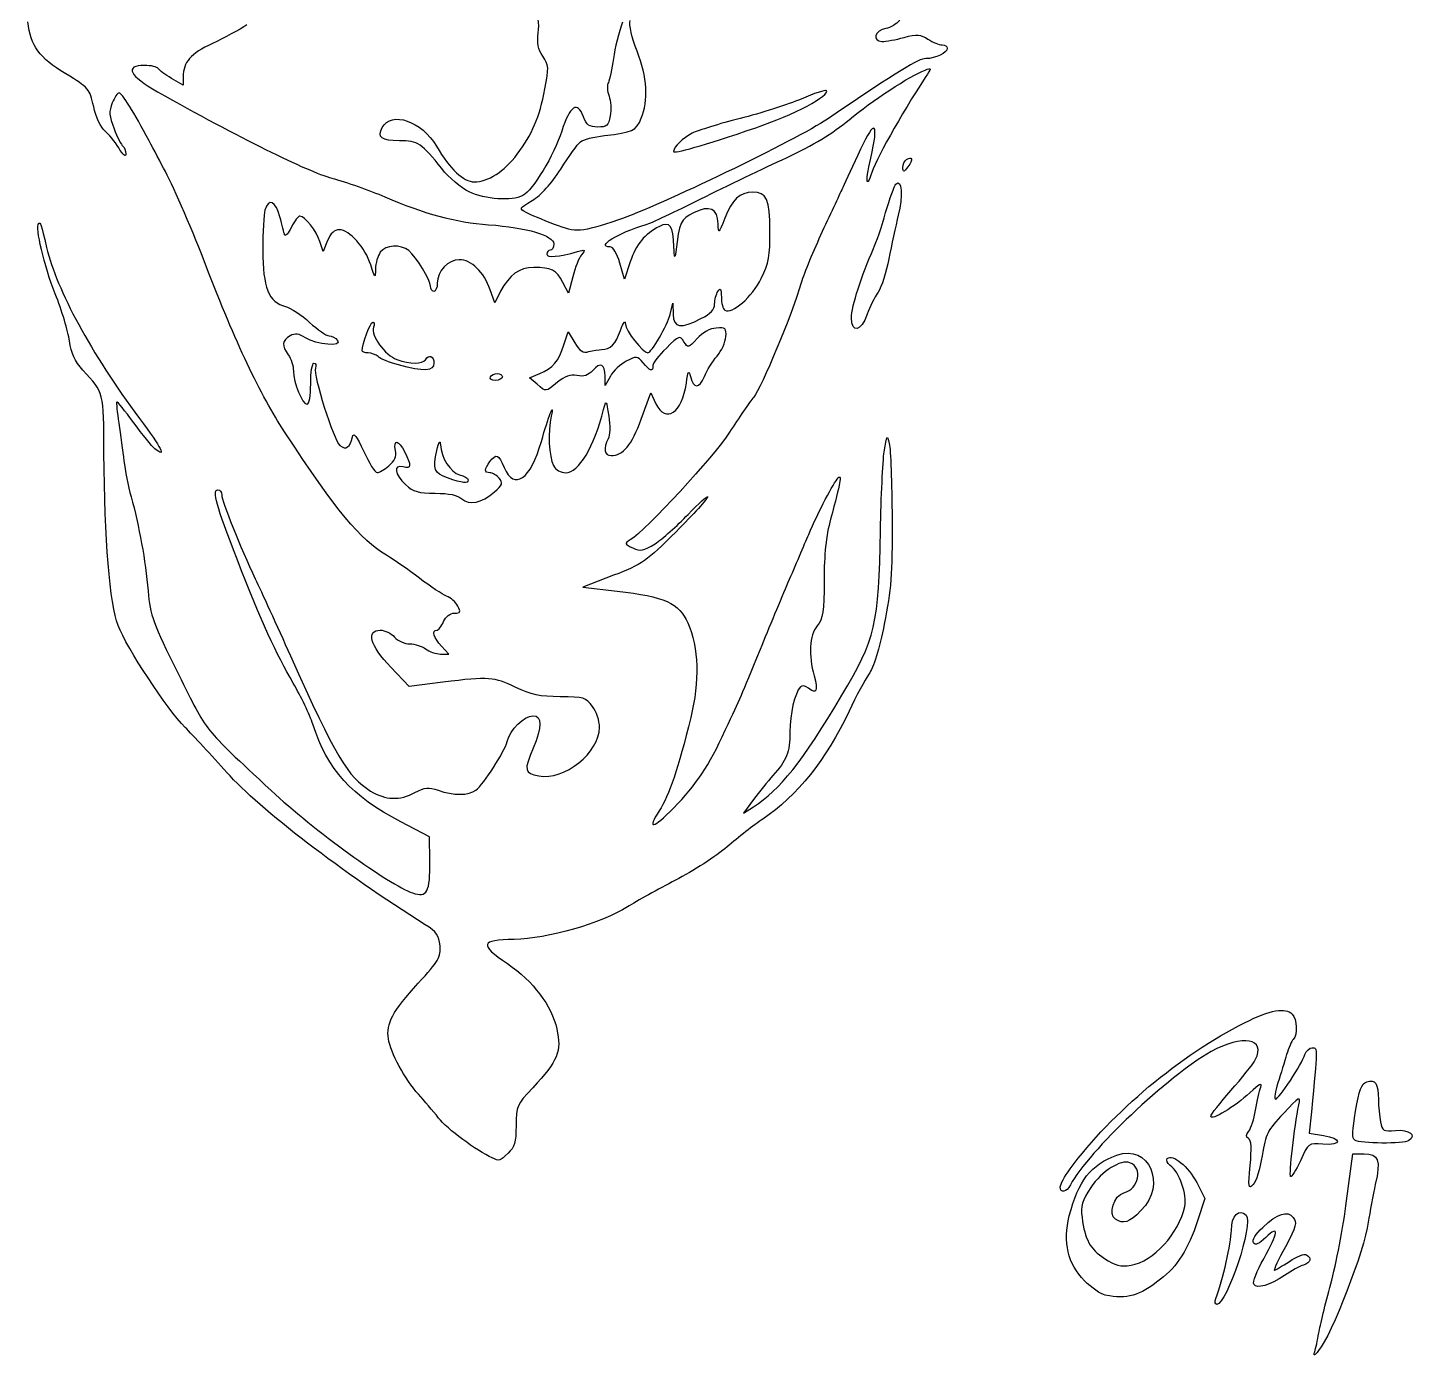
# Model space of a CAD drawing. Extents: x 9 to 140, y 12 to 218.
# Drawn here: x 32.5 to 139.9, y 12.1 to 114.8 of the extents above; entities that cross this region are included whole.
import ezdxf

# ---------------------------------------------------------------- set-up
doc = ezdxf.new("R2010")
doc.units = 0
doc.layers.get('0').update_dxf_attribs({"linetype": 'CONTINUOUS'})

msp = doc.modelspace()

# ---------------------------------------------------------------- linework, layer by layer
at = {"color": 7}
for points in [[(44.504935, 111.050734), (44.504935, 110.39597), (43.611123, 110.923335)], [(55.664716, 98.387302), (55.31707, 97.548009), (55.069774, 98.321156)], [(79.067189, 96.748902), (78.620998, 95.405554), (78.256791, 96.654612)], [(74.621356, 95.597247), (74.294952, 94.331806), (73.862594, 95.15964)], [(69.046696, 94.467302), (68.585868, 93.576156), (68.23615, 94.593418)], [(82.147481, 92.674339), (82.352346, 93.538048), (82.379428, 92.678152)], [(73.934669, 90.320405), (74.26098, 91.336098), (74.774705, 90.491342)], [(71.861312, 87.287267), (71.28931, 87.78336), (72.066282, 88.105194)], [(77.52901, 87.912326), (77.136022, 87.188048), (77.125438, 87.900036)], [(79.914279, 84.577111), (80.654467, 86.606576), (81.04932, 85.772837)], [(77.776292, 72.511415), (75.395042, 71.593104), (78.040876, 71.289516)], [(64.394805, 66.426678), (65.03624, 66.418264), (64.460951, 67.030629)], [(64.587411, 64.248715), (61.981853, 63.926133), (60.552515, 65.41352)], [(88.598751, 55.175571), (87.830459, 54.119338), (88.592589, 54.608981)], [(63.575549, 50.45116), (63.558166, 52.298521), (61.334563, 53.457782)], [(131.722744, 31.038162), (131.559049, 29.392438), (132.647357, 29.218411)], [(134.441634, 24.151077), (134.91473, 27.789098), (135.78871, 27.789098)], [(122.855117, 25.563176), (123.483947, 24.326916), (122.921469, 22.61349)]]:
    msp.add_lwpolyline(points, dxfattribs=at)
for points in [[(88.781819, 107.112506)], [(100.141995, 104.039628)], [(73.204721, 99.64188)], [(96.164831, 92.428822)], [(61.139448, 88.780549)], [(68.25129, 87.849514)], [(64.943998, 80.043845)], [(135.070702, 28.839948)], [(68.383581, 27.476966)], [(112.304415, 25.235858)], [(127.268023, 17.711227)], [(115.788967, 16.866097)], [(124.331894, 16.610452)], [(131.97876, 12.490622)]]:
    msp.add_lwpolyline(points, close=True, dxfattribs=at)
for points in [[(71.953853, 114.453953), (72.052312, 115.154792), (71.954382, 115.88523), (71.671204, 116.563069)], [(35.427666, 111.280062), (33.354851, 112.538449), (32.714438, 113.413897), (32.491847, 115.293349)], [(49.429633, 115.064731), (48.867481, 114.692964), (47.668326, 114.043161), (46.764842, 113.620717)], [(78.471702, 115.267856), (78.179898, 114.52157), (77.861001, 113.256126), (77.763042, 112.455762)], [(79.594572, 113.024134), (79.179555, 114.081946), (78.961509, 115.044408), (79.053616, 115.411935)], [(99.901235, 115.427593), (99.665224, 115.124976), (99.175684, 114.838533), (98.813369, 114.791053)], [(72.307823, 112.634249), (71.931033, 113.192462), (71.841379, 113.653361), (71.953853, 114.453953)], [(98.813369, 114.791053), (97.984966, 114.682492), (97.72563, 113.778684), (98.522883, 113.778684)], [(98.522883, 113.778684), (98.822507, 113.778684), (99.59322, 113.919251), (100.235581, 114.091056)], [(100.235581, 114.091056), (101.235386, 114.358462), (101.501199, 114.33942), (102.082153, 113.958764)], [(102.082153, 113.958764), (102.455406, 113.714199), (102.943581, 113.5141), (103.166982, 113.5141)], [(46.764842, 113.620717), (45.071305, 112.828869), (44.504935, 112.184789), (44.504935, 111.050734)], [(79.91711, 107.842553), (80.48715, 109.206853), (80.373048, 111.039934), (79.594572, 113.024134)], [(103.573165, 113.258825), (103.573165, 112.894938), (102.662204, 112.455767), (101.907403, 112.455767)], [(103.166982, 113.5141), (103.390382, 113.5141), (103.573165, 113.399226), (103.573165, 113.258825)], [(41.512757, 111.926598), (39.938214, 111.926598), (40.335846, 111.123812), (42.52056, 109.891925)], [(42.570247, 111.688647), (42.489363, 111.819521), (42.013492, 111.926598), (41.512757, 111.926598)], [(72.470439, 110.120708), (72.785642, 111.748417), (72.772908, 111.945227), (72.307823, 112.634249)], [(77.763042, 112.455762), (77.665083, 111.655397), (77.491042, 110.828225), (77.376287, 110.617603)], [(101.907403, 112.455767), (101.346974, 112.455767), (99.908947, 111.571516), (94.312748, 107.785773)], [(101.852656, 111.569468), (102.378423, 111.767832), (102.378489, 111.764882), (101.8657, 110.987824)], [(37.585335, 108.740242), (37.275193, 110.117313), (37.203036, 110.202252), (35.427666, 111.280062)], [(43.611123, 110.923335), (43.119524, 111.213384), (42.65113, 111.557774), (42.570247, 111.688647)], [(95.976657, 107.721366), (97.694435, 109.163676), (100.709436, 111.138152), (101.852656, 111.569468)], [(101.8657, 110.987824), (100.012561, 108.179682), (97.930928, 104.436029), (97.671951, 103.445702)], [(39.550956, 109.809931), (39.436918, 109.809931), (39.198053, 109.458519), (39.020147, 109.029013)], [(41.869678, 106.105764), (40.70377, 108.302235), (39.759988, 109.809931), (39.550956, 109.809931)], [(42.52056, 109.891925), (48.702423, 106.406188), (54.133234, 103.7155), (55.989085, 103.218964)], [(70.3316, 105.068251), (71.492031, 106.600588), (72.038967, 107.892585), (72.470439, 110.120708)], [(77.376287, 110.617603), (77.261529, 110.406979), (77.282717, 109.931967), (77.42337, 109.562022)], [(77.42337, 109.562022), (77.564025, 109.192076), (77.606279, 108.501201), (77.51727, 108.026745)], [(88.781819, 107.112506), (91.697119, 108.097981), (94.584205, 109.626667), (94.219281, 109.991591)], [(94.219281, 109.991591), (94.154432, 110.056441), (93.279516, 109.759769), (92.275025, 109.332318)], [(38.439744, 106.883494), (38.138891, 107.127111), (37.766273, 107.936863), (37.585335, 108.740242)], [(39.020147, 109.029013), (38.750317, 108.377585), (38.773436, 108.04711), (39.159585, 107.036)], [(75.443445, 107.965518), (74.973886, 109.20952), (74.407662, 108.832999), (73.771276, 106.853572)], [(92.275025, 109.332318), (91.270532, 108.904868), (89.1452, 108.225825), (87.552064, 107.823336)], [(59.896301, 107.125579), (60.597566, 108.435907), (62.948709, 107.628513), (64.08705, 105.686453)], [(76.550692, 107.164095), (75.89779, 107.164095), (75.688873, 107.31531), (75.443445, 107.965518)], [(77.51727, 108.026745), (77.376708, 107.277487), (77.249655, 107.164095), (76.550692, 107.164095)], [(77.078274, 106.508971), (79.281663, 106.759042), (79.509014, 106.865843), (79.91711, 107.842553)], [(94.312748, 107.785773), (91.956448, 106.191772), (81.198863, 100.998933), (78.154689, 99.986047)], [(87.552064, 107.823336), (85.958931, 107.420847), (84.298269, 106.910971), (83.861706, 106.690282)], [(91.131514, 104.795772), (93.166126, 105.738523), (94.764749, 106.703805), (95.976657, 107.721366)], [(97.654197, 104.754458), (98.304371, 107.568796), (97.978756, 107.853038), (96.863937, 105.444306)], [(39.522233, 105.55101), (39.220309, 106.046259), (38.733188, 106.645879), (38.439744, 106.883494)], [(39.159585, 107.036), (39.414183, 106.369345), (39.723891, 105.761232), (39.847827, 105.684635)], [(61.226134, 106.105764), (59.823144, 106.105764), (59.488044, 106.362743), (59.896301, 107.125579)], [(73.771276, 106.853572), (73.166092, 104.971202), (71.542169, 102.288446), (70.751906, 101.865512)], [(75.208006, 106.024278), (75.416182, 106.197741), (76.257804, 106.415853), (77.078274, 106.508971)], [(82.414912, 105.283262), (82.403852, 105.071526), (84.670754, 105.72282), (88.781819, 107.112506)], [(83.861706, 106.690282), (83.118045, 106.314348), (82.43403, 105.649138), (82.414912, 105.283262)], [(40.072175, 105.097961), (40.071646, 104.822535), (39.860172, 104.996684), (39.522233, 105.55101)], [(39.847827, 105.684635), (39.971763, 105.608038), (40.07272, 105.344034), (40.072175, 105.097961)], [(43.132833, 103.724514), (42.785694, 104.379358), (42.217274, 105.45092), (41.869678, 106.105764)], [(64.497945, 103.947857), (62.967195, 105.892198), (62.643385, 106.105764), (61.226134, 106.105764)], [(64.08705, 105.686453), (65.138596, 103.892472), (66.157898, 102.930764), (67.007769, 102.930764)], [(73.688363, 103.917168), (74.315992, 104.902616), (74.999831, 105.850814), (75.208006, 106.024278)], [(96.863937, 105.444306), (96.325132, 104.280139), (95.719085, 102.970452), (95.517166, 102.533889)], [(67.007769, 102.930764), (68.089378, 102.930764), (69.304805, 103.71238), (70.3316, 105.068251)], [(84.523165, 101.607617), (86.487696, 102.587269), (89.461454, 104.021938), (91.131514, 104.795772)], [(97.38645, 102.943869), (97.319192, 103.011129), (97.439678, 103.825895), (97.654197, 104.754458)], [(100.141995, 104.039628), (100.137365, 104.285701), (100.260565, 104.565513), (100.415767, 104.661436)], [(100.415767, 104.661436), (100.882117, 104.949654), (100.9475, 104.645825), (100.536137, 104.102075)], [(46.319117, 96.324158), (45.293256, 99.009774), (43.827496, 102.414099), (43.132833, 103.724514)], [(55.989085, 103.218964), (57.102997, 102.920935), (58.948466, 102.269237), (60.090127, 101.770746)], [(66.612336, 102.161919), (65.982826, 102.466661), (65.03135, 103.270333), (64.497945, 103.947857)], [(71.491893, 101.496125), (72.166046, 101.898143), (72.959394, 102.772604), (73.688363, 103.917168)], [(97.671951, 103.445702), (97.582183, 103.102436), (97.453709, 102.876612), (97.38645, 102.943869)], [(99.602806, 102.75896), (100.045586, 103.225462), (100.152076, 101.823742), (99.785398, 100.35549)], [(100.536137, 104.102075), (100.197478, 103.654434), (100.149385, 103.646814), (100.141995, 104.039628)], [(70.751906, 101.865512), (69.925673, 101.423324), (67.82776, 101.573542), (66.612336, 102.161919)], [(88.525678, 102.128593), (87.524743, 102.116475), (86.941425, 101.570314), (86.371671, 100.111788)], [(89.867383, 99.119005), (89.8491, 101.596373), (89.605996, 102.141668), (88.525678, 102.128593)], [(95.517166, 102.533889), (95.315246, 102.097327), (94.593302, 100.549514), (93.912846, 99.094306)], [(98.810048, 100.549514), (99.128569, 101.64092), (99.48531, 102.635172), (99.602806, 102.75896)], [(51.983468, 100.218785), (51.670469, 101.436506), (51.079964, 101.705833), (50.823262, 100.747952)], [(60.090127, 101.770746), (63.086284, 100.462514), (65.554961, 99.798979), (68.118998, 99.612733)], [(71.015151, 100.557147), (70.452819, 100.8581), (70.466215, 100.884485), (71.491893, 101.496125)], [(80.289831, 99.628518), (80.653633, 99.73737), (82.558633, 100.627966), (84.523165, 101.607617)], [(85.858469, 99.676463), (85.840927, 100.876037), (85.196505, 101.162974), (83.949127, 100.526609)], [(50.823262, 100.747952), (50.735516, 100.42053), (50.662544, 99.021545), (50.661099, 97.639098)], [(52.347892, 98.829723), (52.306426, 98.975243), (52.142438, 99.600322), (51.983468, 100.218785)], [(53.52759, 100.284931), (53.41117, 100.284931), (53.115078, 99.897978), (52.8696, 99.425035)], [(55.069774, 98.321156), (54.814126, 99.120418), (53.899615, 100.284931), (53.52759, 100.284931)], [(73.204721, 99.641877), (72.318684, 99.974966), (71.333379, 100.386838), (71.015151, 100.557147)], [(78.154689, 99.986047), (75.195176, 99.001331), (74.953347, 98.984517), (73.204721, 99.64188)], [(82.442103, 97.903673), (82.382093, 99.538851), (82.123068, 99.902579), (81.315679, 99.485426)], [(83.949127, 100.526609), (82.942131, 100.012878), (82.866008, 99.844712), (82.582165, 97.506798)], [(86.371671, 100.111788), (85.894368, 98.889931), (85.870264, 98.869484), (85.858469, 99.676463)], [(97.871642, 97.771389), (98.069244, 98.207952), (98.491524, 99.458108), (98.810048, 100.549514)], [(99.785398, 100.35549), (99.575826, 99.516319), (99.249005, 97.996285), (99.059132, 96.977639)], [(34.614932, 94.267898), (33.761024, 96.418212), (33.047154, 99.432531), (33.325819, 99.711195)], [(33.325819, 99.711195), (33.457618, 99.842995), (33.510172, 99.685689), (33.945962, 97.854958)], [(52.8696, 99.425035), (52.624125, 98.952092), (52.389355, 98.684202), (52.347892, 98.829723)], [(56.576436, 99.226598), (56.192338, 99.226598), (55.901442, 98.95881), (55.664716, 98.387302)], [(59.003584, 96.50616), (58.584161, 97.84829), (57.354446, 99.226598), (56.576436, 99.226598)], [(68.118998, 99.612733), (71.0892, 99.396984), (73.146081, 98.791146), (73.146081, 98.132045)], [(77.5037, 97.903681), (76.359507, 97.903681), (78.075346, 98.965922), (80.289831, 99.628518)], [(81.315679, 99.485426), (80.16254, 98.889637), (79.51746, 98.104542), (79.067189, 96.748902)], [(89.195119, 95.463553), (89.780787, 96.650577), (89.881562, 97.198537), (89.867383, 99.119005)], [(93.912846, 99.094306), (93.232391, 97.639098), (92.500302, 95.85316), (92.285981, 95.125556)], [(33.945962, 97.854958), (34.73255, 94.550553), (37.377624, 89.68399), (41.126778, 84.643267)], [(61.936461, 97.609909), (61.321802, 98.120028), (60.153415, 98.055904), (59.739112, 97.489309)], [(73.146081, 98.132045), (73.146081, 97.860924), (73.027019, 97.639098), (72.881498, 97.639098)], [(78.256791, 96.654612), (78.035973, 97.411876), (77.739454, 97.903681), (77.5037, 97.903681)], [(82.582165, 97.506798), (82.514758, 96.95158), (82.472668, 97.070847), (82.442103, 97.903673)], [(96.164831, 92.428822), (96.164831, 93.261839), (96.967008, 95.772772), (97.871642, 97.771389)], [(50.661099, 97.639098), (50.658109, 94.764863), (51.121241, 93.612113), (52.408865, 93.288937)], [(59.739112, 97.489309), (59.54586, 97.225025), (59.379784, 96.644595), (59.370047, 96.199465)], [(63.621081, 94.86623), (63.621081, 95.350036), (62.542177, 97.107208), (61.936461, 97.609909)], [(65.846941, 96.911493), (64.979762, 96.911493), (64.150248, 96.024017), (64.150248, 95.096245)], [(68.23615, 94.593418), (67.772801, 95.941208), (66.772742, 96.911493), (65.846941, 96.911493)], [(72.881498, 97.639098), (72.735977, 97.639098), (72.616915, 97.504456), (72.616915, 97.339896)], [(72.616915, 97.339896), (72.616915, 97.043962), (73.517734, 97.120564), (74.998165, 97.54239)], [(75.303692, 97.296774), (75.10793, 97.058025), (74.800878, 96.293239), (74.621356, 95.597247)], [(74.998165, 97.54239), (75.587881, 97.710421), (75.62102, 97.683783), (75.303692, 97.296774)], [(99.059132, 96.977639), (98.869259, 95.958993), (98.493093, 94.803259), (98.223213, 94.409339)], [(52.333771, 83.616181), (50.474883, 86.439539), (48.505245, 90.601062), (46.319117, 96.324158)], [(59.370047, 96.199465), (59.353405, 95.43855), (59.331487, 95.456894), (59.003584, 96.50616)], [(71.603087, 96.307378), (70.484608, 96.297245), (69.701503, 95.733558), (69.046696, 94.467302)], [(73.862594, 95.15964), (73.365341, 96.111727), (72.956013, 96.31965), (71.603087, 96.307378)], [(63.885665, 94.464098), (63.740144, 94.464098), (63.621081, 94.645057), (63.621081, 94.86623)], [(64.150248, 95.096245), (64.150248, 94.748564), (64.031185, 94.464098), (63.885665, 94.464098)], [(85.846094, 94.46409), (86.041254, 94.766077), (86.103545, 94.659111), (86.106627, 94.016684)], [(86.389448, 93.000113), (86.924269, 92.669577), (88.498614, 94.051885), (89.195119, 95.463553)], [(92.285981, 95.125556), (91.568799, 92.690773), (89.201215, 86.996048), (88.614396, 86.294328)], [(35.717475, 90.627639), (35.617208, 91.355243), (35.121064, 92.993361), (34.614932, 94.267898)], [(84.533719, 92.352799), (85.277772, 92.732389), (85.582686, 93.058356), (85.585562, 93.477278)], [(85.585562, 93.477278), (85.587679, 93.801745), (85.705029, 94.245808), (85.846094, 94.46409)], [(86.106627, 94.016684), (86.108744, 93.55233), (86.236125, 93.094874), (86.389448, 93.000113)], [(98.223213, 94.409339), (97.95333, 94.01542), (97.576301, 93.241514), (97.38537, 92.689548)], [(52.408865, 93.288937), (52.818276, 93.186184), (53.660381, 92.634652), (54.280213, 92.063313)], [(80.420684, 89.70159), (80.698851, 89.70159), (81.955508, 91.864974), (82.147481, 92.674339)], [(82.379428, 92.678152), (82.412306, 91.634305), (82.96248, 91.551215), (84.533719, 92.352799)], [(97.38537, 92.689548), (96.918224, 91.339059), (96.164831, 91.178123), (96.164831, 92.428822)], [(54.280213, 92.063313), (54.900042, 91.491972), (55.573851, 91.024514), (55.777564, 91.024514)], [(58.329415, 89.869338), (58.329415, 90.360735), (58.973074, 92.082848), (59.15674, 92.082848)], [(59.221423, 91.692688), (58.984428, 91.075092), (60.110412, 89.513561), (61.021846, 89.195833)], [(59.15674, 92.082848), (59.27466, 92.082848), (59.303767, 91.907275), (59.221423, 91.692688)], [(76.850261, 89.966612), (77.535114, 89.979841), (77.93141, 90.381582), (78.311388, 91.447832)], [(78.311388, 91.447832), (78.545452, 92.104633), (78.683339, 92.277589), (78.690732, 91.923642)], [(78.690732, 91.923642), (78.700733, 91.44513), (80.058136, 89.70159), (80.420684, 89.70159)], [(85.713792, 91.629939), (85.222919, 91.595292), (84.657285, 91.282237), (84.231432, 90.809514)], [(86.456335, 90.948161), (86.502536, 91.613826), (86.429929, 91.680488), (85.713792, 91.629939)], [(36.743979, 88.378681), (36.132881, 89.049021), (35.849441, 89.670012), (35.717475, 90.627639)], [(52.770468, 91.023072), (52.144591, 90.688112), (52.103703, 90.252807), (52.632459, 89.55373)], [(53.963898, 90.86782), (53.454205, 91.201785), (53.172799, 91.238393), (52.770468, 91.023072)], [(56.436461, 90.676883), (56.869438, 90.155181), (54.808649, 90.31432), (53.963898, 90.86782)], [(55.777564, 91.024514), (55.98128, 91.024514), (56.277783, 90.868082), (56.436461, 90.676883)], [(72.066282, 88.105194), (73.071416, 88.521532), (73.532302, 89.067973), (73.934669, 90.320405)], [(74.774705, 90.491342), (75.177073, 89.829704), (75.414696, 89.680441), (75.870909, 89.802766)], [(83.217023, 90.566804), (82.904928, 91.066549), (82.847625, 91.04593), (81.855109, 90.076763)], [(84.231432, 90.809514), (83.564312, 90.068964), (83.53266, 90.061389), (83.217023, 90.566804)], [(85.77539, 89.461959), (86.121745, 89.873579), (86.42817, 90.542369), (86.456335, 90.948161)], [(52.632459, 89.55373), (52.84611, 89.271255), (53.024704, 88.708894), (53.029334, 88.304037)], [(58.805665, 89.701598), (58.543727, 89.701598), (58.329415, 89.777081), (58.329415, 89.869338)], [(59.565178, 89.418335), (59.409383, 89.574129), (59.067602, 89.701598), (58.805665, 89.701598)], [(61.139448, 88.780535), (60.429394, 88.975531), (59.720972, 89.26254), (59.565178, 89.418335)], [(61.021846, 89.195833), (62.05393, 88.836048), (63.010031, 88.825888), (63.224206, 89.172444)], [(63.224206, 89.172444), (63.500728, 89.619865), (63.885665, 89.465888), (63.885665, 88.907861)], [(75.870909, 89.802766), (76.191271, 89.888666), (76.63198, 89.962397), (76.850261, 89.966612)], [(80.051868, 88.940672), (79.615985, 89.478964), (79.561462, 89.484404), (78.759394, 89.069638)], [(81.855109, 90.076763), (81.285249, 89.52031), (80.819001, 88.910599), (80.819001, 88.721851)], [(84.79818, 87.874687), (84.989292, 88.336067), (85.429034, 89.050339), (85.77539, 89.461959)], [(38.379675, 81.92113), (38.351394, 86.78431), (38.410629, 86.55045), (36.743979, 88.378681)], [(53.029334, 88.304037), (53.039918, 87.377484), (53.713623, 85.732848), (54.08258, 85.732848)], [(54.360665, 87.320348), (54.360665, 88.193473), (54.475991, 88.907848), (54.616945, 88.907848)], [(54.730322, 88.535449), (54.530302, 88.014207), (56.12828, 82.957326), (56.62267, 82.547018)], [(54.616945, 88.907848), (54.757897, 88.907848), (54.808916, 88.740268), (54.730322, 88.535449)], [(63.885665, 88.907861), (63.885665, 88.274689), (63.112068, 88.238827), (61.139448, 88.780549)], [(68.25129, 87.849514), (68.341227, 87.995035), (68.586379, 88.114098), (68.796072, 88.114098)], [(68.796072, 88.114098), (69.005765, 88.114098), (69.177331, 87.995035), (69.177331, 87.849514)], [(76.164099, 88.351373), (75.809393, 87.95943), (75.469544, 87.847837), (74.948161, 87.952114)], [(77.125438, 87.900036), (77.111283, 88.850608), (76.763618, 89.013837), (76.164099, 88.351373)], [(78.759394, 89.069638), (78.298826, 88.83147), (77.745153, 88.31068), (77.52901, 87.912326)], [(80.819001, 88.721851), (80.819001, 88.227633), (80.572261, 88.298012), (80.051868, 88.940672)], [(83.405234, 87.376413), (83.534739, 88.310281), (83.590318, 88.397437), (83.719437, 87.86913)], [(54.08258, 85.732848), (54.246071, 85.732848), (54.360665, 86.387022), (54.360665, 87.320348)], [(68.632549, 87.584931), (68.332919, 87.584931), (68.161352, 87.703993), (68.25129, 87.849514)], [(69.177331, 87.849514), (69.177331, 87.703993), (68.932179, 87.584931), (68.632549, 87.584931)], [(73.44868, 87.444006), (72.519556, 86.662202), (72.575634, 86.667737), (71.861312, 87.287267)], [(74.948161, 87.952114), (74.421579, 88.057429), (74.013261, 87.919071), (73.44868, 87.444006)], [(81.04932, 85.772837), (81.794249, 84.199902), (83.086731, 85.079644), (83.405234, 87.376413)], [(83.719437, 87.86913), (83.951143, 86.921083), (84.40415, 86.92342), (84.79818, 87.874687)], [(40.679661, 84.311739), (40.002142, 85.234473), (39.412865, 85.954494), (39.370159, 85.911785)], [(72.196709, 82.860004), (72.734413, 84.765793), (73.245909, 86.091459), (72.947866, 84.806806)], [(77.00146, 85.335973), (77.190642, 86.091567), (77.210124, 86.067093), (77.406754, 84.826888)], [(88.614396, 86.294328), (88.295297, 85.912754), (87.452592, 84.687034), (86.741714, 83.570509)], [(39.370159, 85.911785), (39.32745, 85.869076), (39.39953, 85.126735), (39.530335, 84.262137)], [(74.087262, 80.441181), (75.086588, 80.441181), (76.276208, 82.439309), (77.00146, 85.335973)], [(39.530335, 84.262137), (39.661142, 83.397537), (39.836704, 82.094827), (39.920474, 81.367223)], [(42.321649, 82.293658), (42.096074, 82.48087), (41.357177, 83.389004), (40.679661, 84.311739)], [(41.126778, 84.643267), (42.848752, 82.328078), (43.26396, 81.511608), (42.321649, 82.293658)], [(72.947866, 84.806806), (72.68246, 83.66283), (72.777361, 81.659312), (73.127989, 81.004156)], [(77.406754, 84.826888), (77.525385, 84.078643), (77.507216, 83.325809), (77.364074, 83.058344)], [(77.585128, 81.764098), (78.513104, 81.764098), (79.183712, 82.574019), (79.914279, 84.577111)], [(60.222723, 74.062606), (58.152996, 75.309976), (56.423896, 77.403931), (52.333771, 83.616181)], [(56.62267, 82.547018), (57.079258, 82.168085), (57.425759, 82.407895), (57.594058, 83.219306)], [(57.594058, 83.219306), (57.6741, 83.605211), (57.908039, 83.300784), (58.458169, 82.094827)], [(60.910285, 82.162047), (60.738372, 83.061358), (61.137139, 82.994735), (61.629912, 82.04182)], [(64.11559, 82.168333), (64.268972, 82.823383), (64.371688, 82.990089), (64.388254, 82.610854)], [(69.326678, 80.838056), (70.084283, 79.024845), (71.370264, 79.930823), (72.196709, 82.860004)], [(77.364074, 83.058344), (76.973909, 82.329316), (77.070447, 81.764098), (77.585128, 81.764098)], [(86.741714, 83.570509), (85.567882, 81.72685), (80.272313, 75.987709), (79.060675, 75.246079)], [(98.698455, 82.067585), (98.889984, 83.36226), (98.923832, 83.415725), (99.092599, 82.690139)], [(39.470124, 68.634782), (38.833851, 70.272455), (38.417947, 75.339919), (38.379675, 81.92113)], [(58.458169, 82.094827), (58.873062, 81.185322), (59.341245, 80.445142), (59.498571, 80.449984)], [(60.410574, 80.980224), (60.857736, 81.352726), (61.000468, 81.690289), (60.910285, 82.162047)], [(61.629912, 82.04182), (62.168492, 81.00032), (62.138706, 80.727815), (61.504415, 80.893685)], [(64.943998, 80.043846), (63.884019, 80.425327), (63.773709, 80.708227), (64.11559, 82.168333)], [(64.388254, 82.610854), (64.431627, 81.617921), (65.170971, 80.460702), (65.874852, 80.28404)], [(68.22273, 81.301077), (68.720864, 81.957286), (68.88839, 81.887023), (69.326678, 80.838056)], [(98.409906, 75.982169), (98.453371, 78.550183), (98.583218, 81.28862), (98.698455, 82.067585)], [(99.092599, 82.690139), (99.194144, 82.253577), (99.290058, 79.634202), (99.305748, 76.869306)], [(39.920474, 81.367223), (40.004243, 80.639618), (40.253931, 79.389462), (40.475337, 78.589098)], [(59.498571, 80.449984), (59.6559, 80.454825), (60.066301, 80.693435), (60.410574, 80.980224)], [(61.504415, 80.893685), (60.721412, 81.098446), (60.83114, 80.331638), (61.700148, 79.525847)], [(68.218894, 80.441181), (67.766287, 80.441181), (67.767449, 80.701322), (68.22273, 81.301077)], [(73.127989, 81.004156), (73.311319, 80.661603), (73.686903, 80.441181), (74.087262, 80.441181)], [(61.700148, 79.525847), (62.307113, 78.963038), (62.680374, 78.853681), (63.994419, 78.853681)], [(66.531498, 79.883331), (66.531498, 79.582656), (66.105868, 79.625693), (64.943998, 80.043845)], [(65.874852, 80.28404), (66.236006, 80.193396), (66.531498, 80.013077), (66.531498, 79.883331)], [(68.937899, 80.014001), (68.742909, 80.248951), (68.419356, 80.441181), (68.218894, 80.441181)], [(68.560863, 78.957556), (69.19092, 79.49951), (69.243234, 79.646095), (68.937899, 80.014001)], [(92.862657, 75.678681), (93.596047, 77.408733), (94.781351, 79.673696), (95.147283, 80.044306)], [(95.147283, 80.044306), (95.443021, 80.343822), (95.329476, 79.734817), (94.552175, 76.852428)], [(40.475337, 78.589098), (41.099539, 76.332665), (41.588552, 73.632592), (41.79311, 71.313056)], [(48.677179, 73.750879), (47.064197, 77.878358), (46.719223, 79.118264), (47.183842, 79.118264)], [(47.183842, 79.118264), (47.347553, 79.118264), (47.481498, 78.946346), (47.481498, 78.736224)], [(47.481498, 78.736224), (47.481498, 78.281072), (48.933605, 74.651587), (50.080907, 72.239098)], [(63.994419, 78.853681), (65.069196, 78.853681), (65.712919, 78.718722), (66.036981, 78.425447)], [(66.036981, 78.425447), (66.623507, 77.894648), (67.552975, 78.090609), (68.560863, 78.957556)], [(85.052334, 78.572291), (85.052334, 78.439134), (83.951006, 77.227581), (82.604938, 75.879955)], [(83.53098, 77.212627), (84.367725, 78.093599), (85.052334, 78.705451), (85.052334, 78.572291)], [(80.981418, 74.957252), (81.546933, 75.316734), (82.694235, 76.331651), (83.53098, 77.212627)], [(94.552175, 76.852428), (94.203324, 75.558827), (94.048167, 74.105542), (94.048167, 72.131661)], [(99.305748, 76.869306), (99.330327, 72.538), (99.246875, 71.413727), (98.702807, 68.746283)], [(82.604938, 75.879955), (80.32823, 73.600606), (79.991469, 73.365678), (77.776292, 72.511415)], [(79.060675, 75.246079), (78.601358, 74.964936), (78.614185, 74.925275), (79.261626, 74.624708)], [(91.28139, 71.974514), (91.811803, 73.211441), (92.523373, 74.878316), (92.862657, 75.678681)], [(95.4326, 63.243264), (98.024791, 67.58667), (98.286782, 68.70764), (98.409906, 75.982169)], [(79.261626, 74.624708), (79.86364, 74.345231), (80.086375, 74.388297), (80.981418, 74.957252)], [(53.012523, 64.176233), (51.680274, 66.451573), (50.580536, 68.880352), (48.677179, 73.750879)], [(62.777693, 72.280314), (61.950029, 72.912489), (60.800292, 73.71452), (60.222723, 74.062606)], [(50.080907, 72.239098), (50.530739, 71.293212), (51.752365, 68.614306), (52.795628, 66.285973)], [(64.861765, 70.903915), (64.543191, 71.028758), (63.60536, 71.648137), (62.777693, 72.280314)], [(89.127711, 66.815139), (89.781822, 68.415868), (90.750977, 70.737587), (91.28139, 71.974514)], [(94.048167, 72.131661), (94.048167, 69.680484), (93.973827, 69.185348), (93.519001, 68.607128)], [(41.79311, 71.313056), (41.965062, 69.363246), (42.149697, 68.85595), (44.135326, 64.877733)], [(65.730969, 70.135096), (65.571481, 70.433102), (65.18034, 70.779071), (64.861765, 70.903915)], [(78.040876, 71.289516), (81.735276, 70.865611), (82.846262, 70.366504), (83.52354, 68.826444)], [(65.4768, 69.593264), (65.9432, 69.593264), (65.979516, 69.670681), (65.730969, 70.135096)], [(64.107777, 68.270348), (64.22994, 68.270348), (64.465512, 68.568004), (64.631274, 68.931806)], [(64.631274, 68.931806), (64.810539, 69.325252), (65.153133, 69.593264), (65.4768, 69.593264)], [(83.52354, 68.826444), (84.351704, 66.943282), (84.429306, 64.327297), (83.740477, 61.513477)], [(98.702807, 68.746283), (98.318002, 66.859671), (97.852807, 65.343442), (97.511883, 64.864657)], [(44.653711, 60.758708), (43.234335, 62.194935), (40.153349, 66.876261), (39.470124, 68.634782)], [(60.552515, 65.41352), (58.946127, 67.085123), (58.610542, 68.270348), (59.743615, 68.270348)], [(59.743615, 68.270348), (60.084864, 68.270348), (60.579566, 68.032223), (60.842956, 67.741181)], [(60.842956, 67.741181), (61.106346, 67.450139), (61.637823, 67.212014), (62.024019, 67.212014)], [(64.460951, 67.030629), (63.878148, 67.650995), (63.701705, 68.270348), (64.107777, 68.270348)], [(93.519001, 68.607128), (92.923061, 67.849515), (92.828438, 66.348671), (93.275179, 64.739808)], [(62.024019, 67.212014), (62.410213, 67.212014), (62.957308, 67.037207), (63.239782, 66.823553)], [(63.239782, 66.823553), (63.522257, 66.609902), (64.042017, 66.431308), (64.394805, 66.426678)], [(86.414782, 60.528795), (87.656445, 63.203534), (87.570699, 63.004846), (89.127711, 66.815139)], [(52.795628, 66.285973), (56.281955, 58.505267), (57.214394, 56.932856), (58.994357, 55.832777)], [(44.135326, 64.877733), (46.455415, 60.229419), (45.919972, 60.901255), (51.317956, 55.865466)], [(70.210148, 63.850282), (68.521974, 64.666482), (68.165715, 64.691728), (64.587411, 64.248715)], [(93.275179, 64.739808), (93.595216, 63.587249), (93.457922, 63.27416), (92.852722, 63.776431)], [(97.511883, 64.864657), (97.204181, 64.432529), (96.515015, 63.146794), (95.980409, 62.007472)], [(54.527947, 61.001233), (54.288666, 61.732647), (53.606726, 63.161397), (53.012523, 64.176233)], [(73.646297, 63.122678), (72.077813, 63.132044), (71.397884, 63.27603), (70.210148, 63.850282)], [(92.220981, 63.88028), (91.777608, 63.390214), (91.402334, 61.79861), (91.402334, 60.408264)], [(92.852722, 63.776431), (92.608678, 63.97897), (92.348902, 64.021674), (92.220981, 63.88028)], [(76.14661, 62.381696), (75.639512, 63.060384), (75.466035, 63.111795), (73.646297, 63.122678)], [(76.691511, 60.756255), (76.691511, 61.249139), (76.446306, 61.980588), (76.14661, 62.381696)], [(88.592589, 54.608981), (90.647607, 55.929265), (92.350188, 58.078465), (95.4326, 63.243264)], [(69.549865, 59.668614), (69.78024, 60.586501), (70.854641, 61.655775), (71.546556, 61.655775)], [(71.546556, 61.655775), (72.257005, 61.655775), (72.261188, 60.781348), (71.558595, 59.142233)], [(83.740477, 61.513477), (82.774443, 57.567311), (82.073284, 55.495169), (81.304217, 54.313577)], [(95.980409, 62.007472), (94.230706, 58.278615), (91.973019, 55.454219), (89.309451, 53.662024)], [(47.878373, 57.270978), (46.714206, 58.572596), (45.263107, 60.142075), (44.653711, 60.758708)], [(61.334563, 53.457782), (57.471839, 55.471581), (55.691463, 57.44469), (54.527947, 61.001233)], [(71.990035, 57.001624), (73.964604, 56.631194), (76.691511, 58.808919), (76.691511, 60.756255)], [(82.421714, 54.527633), (84.174788, 56.327447), (85.132857, 57.767326), (86.414782, 60.528795)], [(91.402334, 60.408264), (91.402334, 58.826122), (91.161738, 58.20673), (90.088358, 57.025556)], [(67.126345, 55.901087), (67.761263, 56.387841), (69.343971, 58.848265), (69.549865, 59.668614)], [(71.558595, 59.142233), (70.830813, 57.444389), (70.878007, 57.210243), (71.990035, 57.001624)], [(63.203688, 45.500647), (56.870576, 49.474744), (50.420781, 54.428393), (47.878373, 57.270978)], [(90.088358, 57.025556), (89.691636, 56.588993), (89.021314, 55.7565), (88.598751, 55.175571)], [(51.317956, 55.865466), (54.56183, 52.839252), (60.436085, 48.583596), (62.230381, 47.959865)], [(62.42513, 55.718273), (63.209617, 56.14075), (63.468001, 56.165499), (64.227385, 55.890901)], [(64.227385, 55.890901), (65.369514, 55.477902), (66.579898, 55.482151), (67.126345, 55.901087)], [(58.994357, 55.832777), (60.140477, 55.124437), (61.253465, 55.08729), (62.42513, 55.718273)], [(81.304217, 54.313577), (80.316655, 52.796294), (80.83137, 52.894886), (82.421714, 54.527633)], [(89.309451, 53.662024), (88.641523, 53.212608), (87.399085, 52.249459), (86.548473, 51.521693)], [(86.548473, 51.521693), (85.697862, 50.793928), (83.905654, 49.633492), (82.565785, 48.942948)], [(62.230381, 47.959865), (63.363216, 47.566069), (63.598594, 48.002), (63.575549, 50.45116)], [(82.565785, 48.942948), (81.225917, 48.252401), (79.553271, 47.321875), (78.848791, 46.875107)], [(78.848791, 46.875107), (76.875352, 45.623588), (72.643727, 44.408095), (70.103373, 44.363071)], [(64.363621, 43.864374), (64.296319, 44.66064), (64.099205, 44.938701), (63.203688, 45.500647)], [(70.103373, 44.363071), (67.46539, 44.316317), (67.370553, 43.987559), (69.563366, 42.491107)], [(62.670227, 40.971481), (64.264008, 42.708192), (64.436448, 43.002777), (64.363621, 43.864374)], [(69.563366, 42.491107), (71.587633, 41.109678), (72.978661, 39.273443), (73.388617, 37.441555)], [(60.367606, 36.671605), (60.183548, 37.867603), (60.690413, 38.814113), (62.670227, 40.971481)], [(126.561318, 37.924301), (128.579867, 38.933998), (129.693667, 39.133595), (130.243165, 38.584098)], [(113.065788, 26.62492), (116.286301, 30.989675), (121.611686, 35.448452), (126.561318, 37.924301)], [(130.243165, 38.584098), (130.616624, 38.210638), (130.664876, 36.99991), (130.320669, 36.63941)], [(62.687912, 32.399187), (61.66798, 33.524732), (60.529197, 35.62159), (60.367606, 36.671605)], [(73.388617, 37.441555), (73.775282, 35.71376), (73.471275, 34.972879), (71.524323, 32.898165)], [(127.383606, 35.061295), (128.261356, 36.701383), (126.38414, 37.047845), (123.967475, 35.691781)], [(130.320669, 36.63941), (130.188671, 36.501165), (129.958177, 35.971337), (129.808454, 35.462014)], [(123.967475, 35.691781), (120.657199, 33.834282), (114.474694, 27.979915), (113.088954, 25.390639)], [(128.947886, 32.022431), (129.203884, 32.022431), (130.98703, 34.721305), (131.223697, 35.466975)], [(129.808454, 35.462014), (129.658734, 34.952691), (129.35571, 33.970426), (129.135063, 33.279202)], [(131.223697, 35.466975), (131.315206, 35.755289), (131.570838, 35.991181), (131.791774, 35.991181)], [(131.791774, 35.991181), (132.211651, 35.991181), (132.211038, 35.947249), (131.722744, 31.038162)], [(125.496368, 32.685247), (126.349024, 33.645793), (127.198284, 34.715013), (127.383606, 35.061295)], [(127.799531, 32.948473), (127.935802, 33.321546), (127.688642, 33.192008), (126.961638, 32.509336)], [(135.133466, 31.093817), (135.408511, 32.72219), (135.595114, 33.209442), (135.99895, 33.35374)], [(135.99895, 33.35374), (136.650323, 33.586489), (136.901462, 33.208981), (136.906614, 31.989358)], [(64.244789, 30.55683), (63.828991, 31.084033), (63.128395, 31.913092), (62.687912, 32.399187)], [(71.524323, 32.898165), (70.284017, 31.576465), (70.235665, 31.466512), (70.235665, 29.967722)], [(123.946081, 30.691386), (123.946081, 30.827467), (124.643711, 31.724703), (125.496368, 32.685247)], [(126.961638, 32.509336), (125.816918, 31.434416), (123.946081, 30.306571), (123.946081, 30.691386)], [(127.404852, 31.173129), (127.515617, 31.858527), (127.693224, 32.657431), (127.799531, 32.948473)], [(129.135063, 33.279202), (128.914419, 32.587978), (128.830189, 32.022431), (128.947886, 32.022431)], [(130.747177, 31.565927), (130.891039, 32.285236), (130.813064, 32.242453), (129.554166, 30.911356)], [(126.88484, 29.543039), (127.060079, 29.75419), (127.294084, 30.487731), (127.404852, 31.173129)], [(130.113812, 26.031089), (129.985114, 26.159788), (130.41194, 29.889749), (130.747177, 31.565927)], [(136.906614, 31.989358), (136.90873, 31.461845), (136.979575, 30.685687), (137.0638, 30.264563)], [(68.383581, 27.476966), (67.19874, 28.013866), (64.90307, 29.72218), (64.244789, 30.55683)], [(129.554166, 30.911356), (128.322766, 29.609333), (128.182185, 29.329242), (127.915196, 27.645947)], [(135.070702, 28.839941), (134.865097, 28.967012), (134.883036, 29.611156), (135.133466, 31.093817)], [(137.0638, 30.264563), (137.205066, 29.558239), (137.294967, 29.506323), (138.223461, 29.594868)], [(70.235665, 29.967722), (70.235665, 28.68208), (70.128871, 28.310176), (69.6233, 27.835217)], [(126.867457, 28.972949), (126.644212, 29.110921), (126.648713, 29.258522), (126.88484, 29.543039)], [(132.647357, 29.218411), (134.114196, 28.983853), (134.084409, 28.419838), (132.611185, 28.533495)], [(138.223461, 29.594868), (139.286313, 29.696227), (139.901099, 29.233479), (139.259667, 28.814919)], [(116.67004, 27.683262), (119.161901, 28.596931), (120.559534, 25.407967), (118.548581, 23.397014)], [(126.98717, 26.898873), (127.11262, 28.203562), (127.075636, 28.844288), (126.867457, 28.972949)], [(132.611185, 28.533495), (131.489379, 28.62004), (131.485238, 28.617008), (130.868521, 27.257407)], [(139.259667, 28.814919), (138.848269, 28.546465), (135.513323, 28.566385), (135.070702, 28.839948)], [(69.6233, 27.835217), (68.958886, 27.211036), (68.96594, 27.213073), (68.383581, 27.476966)], [(113.004936, 22.993744), (113.700198, 25.710473), (114.668448, 26.949352), (116.67004, 27.683262)], [(117.694162, 27.104155), (116.976528, 27.379538), (115.522163, 26.455037), (114.671451, 25.182698)], [(117.227263, 24.777073), (118.390617, 25.069057), (118.719955, 26.710521), (117.694162, 27.104155)], [(120.810282, 26.898407), (120.570898, 27.07345), (120.468961, 27.310588), (120.583756, 27.425383)], [(120.583756, 27.425383), (120.978986, 27.820612), (122.227546, 26.796963), (122.855117, 25.563176)], [(121.939214, 23.717941), (122.135162, 24.610089), (121.502596, 26.392174), (120.810282, 26.898407)], [(127.214402, 25.407848), (126.846462, 25.050604), (126.823772, 25.199493), (126.98717, 26.898873)], [(127.915196, 27.645947), (127.754576, 26.633273), (127.439219, 25.626129), (127.214402, 25.407848)], [(130.868521, 27.257407), (130.52852, 26.507845), (130.188901, 25.956001), (130.113812, 26.031089)], [(135.78871, 27.789098), (136.916313, 27.789098), (137.093759, 27.310154), (136.662856, 25.42966)], [(112.304415, 25.235858), (112.304415, 25.432306), (112.647032, 26.057384), (113.065788, 26.62492)], [(113.088954, 25.390639), (112.773822, 24.801811), (112.304415, 24.709202), (112.304415, 25.235858)], [(114.671451, 25.182698), (113.983519, 24.153818), (113.872253, 23.77654), (113.991147, 22.875912)], [(116.575612, 22.733013), (115.980422, 23.110145), (116.449618, 24.581898), (117.227263, 24.777073)], [(136.662856, 25.42966), (136.476711, 24.617299), (136.233083, 23.297795), (136.121463, 22.497431)], [(117.780189, 19.177233), (119.496909, 19.468446), (121.481842, 21.635545), (121.939214, 23.717941)], [(133.220391, 17.734931), (133.631871, 19.2629), (134.181432, 22.150165), (134.441634, 24.151077)], [(114.179022, 17.97699), (112.899854, 19.256158), (112.493152, 20.993952), (113.004936, 22.993744)], [(113.991147, 22.875912), (114.220268, 21.14028), (114.598569, 20.44591), (115.719011, 19.704436)], [(118.548581, 23.397014), (117.62718, 22.475613), (117.205707, 22.333768), (116.575612, 22.733013)], [(122.921469, 22.61349), (122.207507, 20.438615), (121.348124, 19.078721), (120.064908, 18.093246)], [(126.687651, 23.036694), (127.272949, 22.451396), (125.183016, 16.147431), (124.403676, 16.147431)], [(125.533581, 21.868492), (125.533581, 23.010286), (126.120229, 23.604117), (126.687651, 23.036694)], [(127.955212, 22.099543), (129.121638, 23.2), (129.847226, 23.435143), (130.319724, 22.865818)], [(130.319724, 22.865818), (130.634634, 22.486374), (130.553756, 22.187993), (129.708513, 20.610886)], [(124.331894, 16.610452), (124.871562, 18.015487), (125.533581, 20.912182), (125.533581, 21.868492)], [(127.245581, 20.922538), (127.124526, 21.118412), (127.400579, 21.576279), (127.955212, 22.099543)], [(128.032907, 19.676322), (129.180595, 21.728578), (129.243899, 22.326648), (128.208437, 21.334611)], [(136.121463, 22.497431), (135.819994, 20.335777), (133.279338, 13.769978), (132.282163, 12.575556)], [(128.208437, 21.334611), (127.663961, 20.812969), (127.386646, 20.694288), (127.245581, 20.922538)], [(129.708513, 20.610886), (129.172735, 19.611194), (128.79065, 18.793264), (128.859439, 18.793264)], [(115.719011, 19.704436), (116.579637, 19.1349), (116.958853, 19.037906), (117.780189, 19.177233)], [(127.268023, 17.711227), (127.171566, 17.867294), (127.515766, 18.751587), (128.032907, 19.676322)], [(128.859439, 18.793264), (128.928228, 18.793264), (129.451335, 19.102194), (130.021899, 19.479776)], [(130.021899, 19.479776), (130.592462, 19.857358), (131.185224, 20.088455), (131.339143, 19.993327)], [(131.339143, 19.993327), (131.772147, 19.725717), (131.671116, 19.374631), (131.109836, 19.196489)], [(129.64777, 18.388229), (128.497523, 17.60765), (127.506312, 17.325668), (127.268023, 17.711227)], [(131.109836, 19.196489), (130.829796, 19.107608), (130.171867, 18.74389), (129.64777, 18.388229)], [(115.788967, 16.866097), (115.449898, 16.930688), (114.725421, 17.430591), (114.179022, 17.97699)], [(120.064908, 18.093246), (118.353951, 16.779274), (117.512476, 16.537781), (115.788967, 16.866097)], [(132.294691, 13.94583), (132.392346, 14.501865), (132.808911, 16.206962), (133.220391, 17.734931)], [(124.403676, 16.147431), (124.266381, 16.147431), (124.23408, 16.35579), (124.331894, 16.610452)], [(131.97876, 12.490622), (132.054867, 12.734949), (132.197036, 13.389793), (132.294691, 13.94583)], [(132.282163, 12.575556), (131.939094, 12.164624), (131.871302, 12.145648), (131.97876, 12.490622)]]:
    msp.add_open_spline(points, degree=3, dxfattribs=at)

doc.saveas('drawing.dxf')
